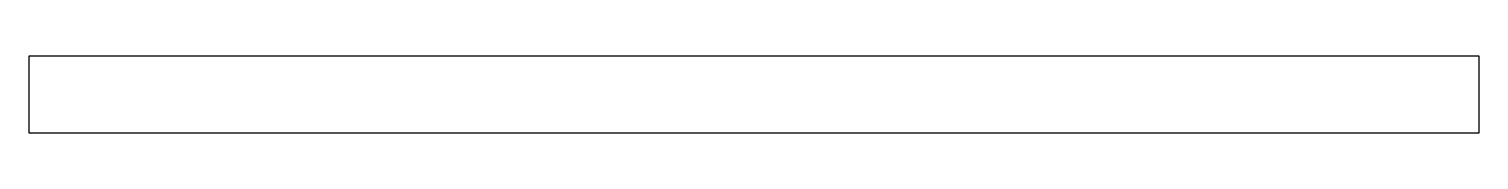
# Model space of a CAD drawing. Header units: millimetres. Extents: x 0 to 1138, y -30 to 30.
import ezdxf

# ---------------------------------------------------------------- set-up
doc = ezdxf.new("R2010")
doc.units = ezdxf.units.MM
doc.layers.add('KwikScaf Matrix', color=7, linetype='Continuous')

msp = doc.modelspace()

# ---------------------------------------------------------------- linework, layer by layer
at = {"layer": 'KwikScaf Matrix', "color": 0}
msp.add_lwpolyline([(0, -30), (1138, -30), (1138, 30), (0, 30)], close=True, dxfattribs=at)

doc.saveas('drawing.dxf')
